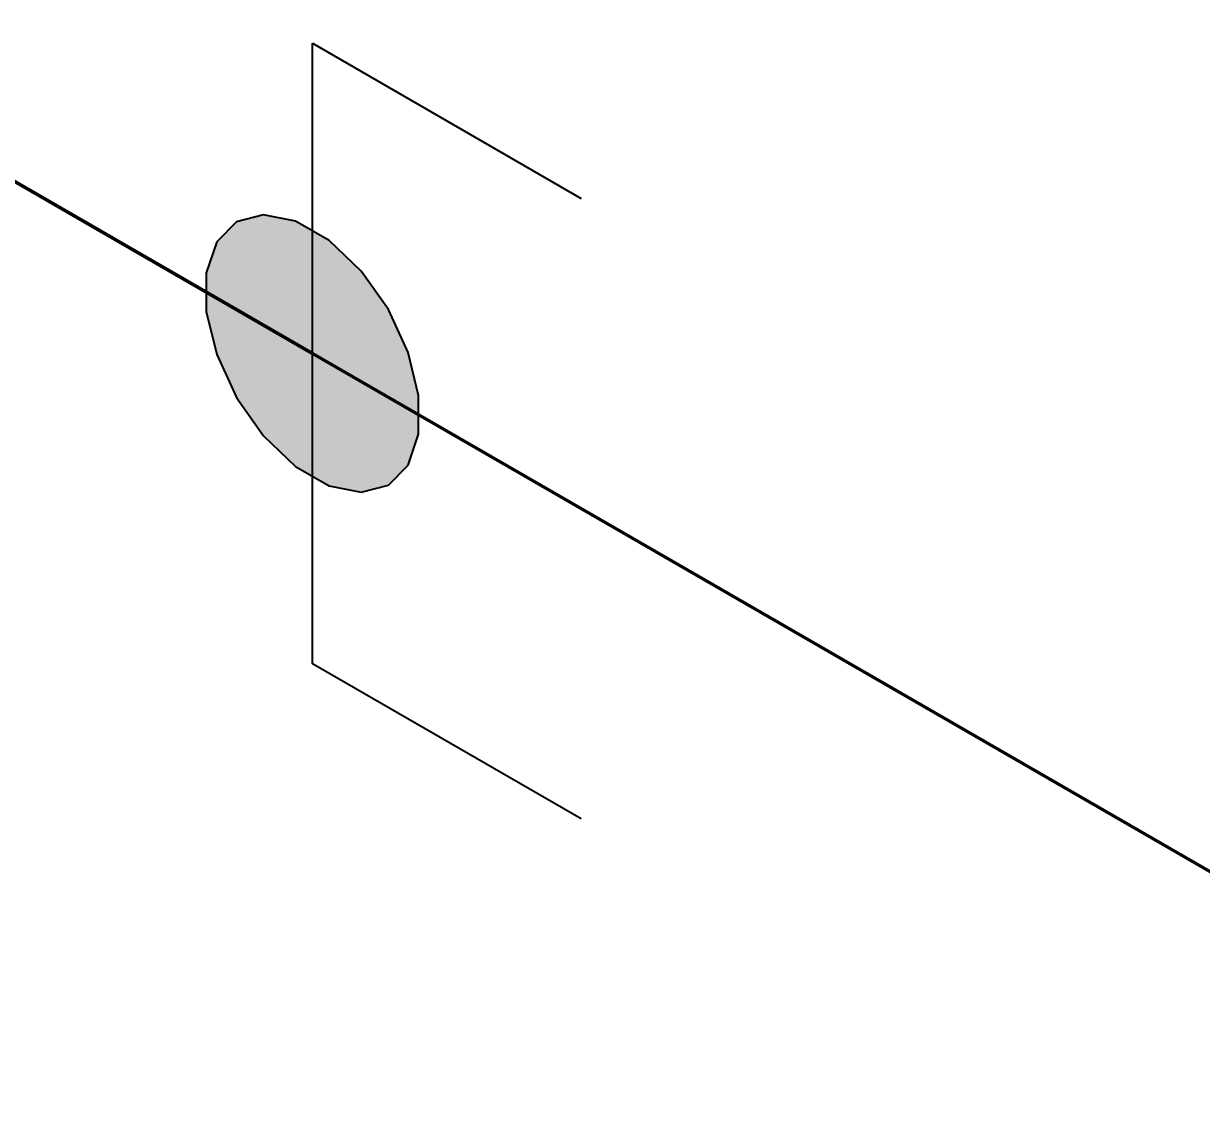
# Model space of a CAD drawing. Header units: millimetres. Extents: x 0 to 594, y 0 to 420.
# Drawn here: x 231.2 to 237.01, y 299.74 to 305.13 of the extents above; entities that cross this region are included whole.
import ezdxf

# ---------------------------------------------------------------- set-up
doc = ezdxf.new("R2010")
doc.units = ezdxf.units.MM
doc.header["$LTSCALE"] = 0.25
doc.layers.add('용접', color=1, linetype='Continuous')
doc.layers.add('치수', color=1, linetype='Continuous')
doc.layers.add('파이프 작은 보어', color=30, linetype='Continuous', lineweight=50)
doc.styles.add('AdskIsoMetric', font='arial.ttf', dxfattribs={"width": 0.8, "height": 2.5})
doc.styles.add('AdskIsoMetric-30', font='arial.ttf', dxfattribs={"width": 0.8, "height": 2.5})
doc.styles.add('AdskIsoMetric30', font='arial.ttf', dxfattribs={"width": 0.8, "oblique": 30, "height": 2.5})
doc.dimstyles.new('AdskIsoMetric', dxfattribs={"dimtxt": 2.5, "dimasz": 2.5, "dimexe": 1, "dimexo": 2, "dimgap": 0.8, "dimtad": 1, "dimdec": 0, "dimrnd": 1, "dimzin": 0, "dimdsep": 46, "dimtxsty": 'AdskIsoMetric', "dimcen": 0, "dimclrt": 7, "dimadec": 0, "dimazin": 0, "dimtfac": 1, "dimtdec": 0, "dimtmove": 1, "dimatfit": 3, "dimfxl": 0, "dimfrac": 2, "dimtolj": 1, "dimtzin": 0, "dimarcsym": 0})

# ---------------------------------------------------------------- blocks, each defined once
blk = doc.blocks.new('*D73')
at = {"layer": 'Defpoints', "color": 0}
for p in [(255.3813, 290.357), (227.318, 289.1546), (227.318, 274.1546)]:
    blk.add_point(p, dxfattribs=at)
at = {"layer": '치수', "color": 0, "lineweight": -2}
for p, q in [((255.3813, 292.6664), (255.3813, 306.5117)), ((253.2162, 304.107), (229.4831, 290.4046)), ((227.318, 276.464), (227.318, 290.3093))]:
    blk.add_line(p, q, dxfattribs=at)
at = {"layer": '치수', "color": 0}
for points in [[(253.0079, 304.4678), (253.4245, 303.7461), (255.3813, 305.357)], [(229.2748, 290.7655), (229.6914, 290.0438), (227.318, 289.1546)]]:
    blk.add_solid(points, dxfattribs=at)
at = {"layer": '치수', "color": 7, "insert": (244.8692, 301.9047), "char_height": 2.5, "attachment_point": 5, "rotation": 30, "style": 'AdskIsoMetric30'}
blk.add_mtext('\\A1;4792', dxfattribs=at)
blk = doc.blocks.new('*D74')
at = {"layer": 'Defpoints', "color": 0}
for p in [(227.318, 306.5593), (255.3813, 305.357), (255.3813, 290.357)]:
    blk.add_point(p, dxfattribs=at)
at = {"layer": '치수', "color": 0, "lineweight": -2}
for p, q in [((227.318, 308.8687), (227.318, 322.714)), ((229.4831, 320.3093), (253.2162, 306.607)), ((255.3813, 292.6664), (255.3813, 306.5117))]:
    blk.add_line(p, q, dxfattribs=at)
at = {"layer": '치수', "color": 0}
for points in [[(229.6914, 320.6702), (229.2748, 319.9485), (227.318, 321.5593)], [(253.4245, 306.9678), (253.0079, 306.2461), (255.3813, 305.357)]]:
    blk.add_solid(points, dxfattribs=at)
at = {"layer": '치수', "color": 7, "insert": (237.3902, 318.362), "char_height": 2.5, "attachment_point": 5, "rotation": 330, "style": 'AdskIsoMetric-30'}
blk.add_mtext('\\A1;3678', dxfattribs=at)
blk = doc.blocks.new('엘보우-17-Iso2DSkew90')
at = {"color": 0, "linetype": 'ByBlock', "lineweight": -2, "extrusion": (0, 0.816497, 0.57735)}
for p, q in [((5.3033, 3.0619), (0.0001, 0)), ((0.0001, 0), (5.3033, -3.0619)), ((0.0001, 0), (0.0001, 0))]:
    blk.add_line(p, q, dxfattribs=at)
blk = doc.blocks.new('SocketWeld-2-IsoRight')
blk.add_hatch(color=256).paths.add_polyline_path([(0.00553, -0.04352), (0.00575, -0.04356), (0.00596, -0.0436), (0.00617, -0.04365), (0.00639, -0.04369), (0.0066, -0.04373), (0.00682, -0.04378), (0.00703, -0.04382), (0.00725, -0.04386), (0.00746, -0.04391), (0.00768, -0.04395), (0.00789, -0.04399), (0.00811, -0.04404), (0.00832, -0.04408), (0.00854, -0.04412), (0.00875, -0.04417), (0.00897, -0.04421), (0.00918, -0.04425), (0.0094, -0.0443), (0.00961, -0.04434), (0.00982, -0.04438), (0.01004, -0.04443), (0.01025, -0.04447), (0.01047, -0.04451), (0.01068, -0.04456), (0.0109, -0.0446), (0.01111, -0.04464), (0.01133, -0.04469), (0.01154, -0.04473), (0.01176, -0.04477), (0.01197, -0.04482), (0.01219, -0.04486), (0.0124, -0.0449), (0.01262, -0.04495), (0.01283, -0.04499), (0.01305, -0.04503), (0.01326, -0.04508), (0.01347, -0.04512), (0.01369, -0.04516), (0.0139, -0.04521), (0.01412, -0.04525), (0.01433, -0.04529), (0.01455, -0.04534), (0.01476, -0.04538), (0.01498, -0.04543), (0.01519, -0.04547), (0.01541, -0.04551), (0.01562, -0.04556), (0.01584, -0.0456), (0.01605, -0.04564), (0.01605, -0.04564), (0.01623, -0.04559), (0.01642, -0.04555), (0.0166, -0.0455), (0.01678, -0.04545), (0.01696, -0.0454), (0.01715, -0.04536), (0.01733, -0.04531), (0.01751, -0.04526), (0.01769, -0.04521), (0.01788, -0.04516), (0.01806, -0.04512), (0.01824, -0.04507), (0.01843, -0.04502), (0.01861, -0.04497), (0.01879, -0.04493), (0.01897, -0.04488), (0.01916, -0.04483), (0.01934, -0.04478), (0.01952, -0.04473), (0.0197, -0.04469), (0.01989, -0.04464), (0.02007, -0.04459), (0.02025, -0.04454), (0.02043, -0.0445), (0.02062, -0.04445), (0.0208, -0.0444), (0.02098, -0.04435), (0.02116, -0.0443), (0.02135, -0.04426), (0.02153, -0.04421), (0.02171, -0.04416), (0.0219, -0.04411), (0.02208, -0.04407), (0.02226, -0.04402), (0.02244, -0.04397), (0.02263, -0.04392), (0.02281, -0.04387), (0.02299, -0.04383), (0.02317, -0.04378), (0.02336, -0.04373), (0.02354, -0.04368), (0.02372, -0.04364), (0.0239, -0.04359), (0.02409, -0.04354), (0.02427, -0.04349), (0.02445, -0.04344), (0.02463, -0.0434), (0.02482, -0.04335), (0.025, -0.0433), (0.025, -0.0433), (0.02513, -0.04317), (0.02527, -0.04303), (0.0254, -0.0429), (0.02553, -0.04276), (0.02566, -0.04263), (0.0258, -0.0425), (0.02593, -0.04236), (0.02606, -0.04223), (0.02619, -0.04209), (0.02633, -0.04196), (0.02646, -0.04182), (0.02659, -0.04169), (0.02672, -0.04156), (0.02686, -0.04142), (0.02699, -0.04129), (0.02712, -0.04115), (0.02726, -0.04102), (0.02739, -0.04088), (0.02752, -0.04075), (0.02765, -0.04062), (0.02779, -0.04048), (0.02792, -0.04035), (0.02805, -0.04021), (0.02818, -0.04008), (0.02832, -0.03994), (0.02845, -0.03981), (0.02858, -0.03968), (0.02872, -0.03954), (0.02885, -0.03941), (0.02898, -0.03927), (0.02911, -0.03914), (0.02925, -0.039), (0.02938, -0.03887), (0.02951, -0.03874), (0.02964, -0.0386), (0.02978, -0.03847), (0.02991, -0.03833), (0.03004, -0.0382), (0.03017, -0.03806), (0.03031, -0.03793), (0.03044, -0.0378), (0.03057, -0.03766), (0.03071, -0.03753), (0.03084, -0.03739), (0.03097, -0.03726), (0.0311, -0.03712), (0.03124, -0.03699), (0.03137, -0.03686), (0.0315, -0.03672), (0.0315, -0.03672), (0.03157, -0.03651), (0.03164, -0.03631), (0.03171, -0.0361), (0.03178, -0.03589), (0.03185, -0.03568), (0.03192, -0.03548), (0.03199, -0.03527), (0.03206, -0.03506), (0.03213, -0.03485), (0.0322, -0.03465), (0.03227, -0.03444), (0.03234, -0.03423), (0.03241, -0.03402), (0.03248, -0.03381), (0.03255, -0.03361), (0.03262, -0.0334), (0.03269, -0.03319), (0.03276, -0.03298), (0.03283, -0.03278), (0.0329, -0.03257), (0.03297, -0.03236), (0.03304, -0.03215), (0.03311, -0.03195), (0.03318, -0.03174), (0.03325, -0.03153), (0.03332, -0.03132), (0.03339, -0.03112), (0.03346, -0.03091), (0.03352, -0.0307), (0.03359, -0.03049), (0.03366, -0.03028), (0.03373, -0.03008), (0.0338, -0.02987), (0.03387, -0.02966), (0.03394, -0.02945), (0.03401, -0.02925), (0.03408, -0.02904), (0.03415, -0.02883), (0.03422, -0.02862), (0.03429, -0.02842), (0.03436, -0.02821), (0.03443, -0.028), (0.0345, -0.02779), (0.03457, -0.02759), (0.03464, -0.02738), (0.03471, -0.02717), (0.03478, -0.02696), (0.03485, -0.02676), (0.03492, -0.02655), (0.03492, -0.02655), (0.03492, -0.02629), (0.03492, -0.02603), (0.03492, -0.02577), (0.03492, -0.0255), (0.03492, -0.02524), (0.03492, -0.02498), (0.03492, -0.02472), (0.03492, -0.02446), (0.03492, -0.0242), (0.03492, -0.02394), (0.03492, -0.02368), (0.03492, -0.02342), (0.03492, -0.02316), (0.03492, -0.0229), (0.03492, -0.02264), (0.03492, -0.02238), (0.03492, -0.02212), (0.03492, -0.02186), (0.03492, -0.02159), (0.03492, -0.02133), (0.03492, -0.02107), (0.03492, -0.02081), (0.03492, -0.02055), (0.03492, -0.02029), (0.03492, -0.02003), (0.03492, -0.01977), (0.03492, -0.01951), (0.03492, -0.01925), (0.03492, -0.01899), (0.03492, -0.01873), (0.03492, -0.01847), (0.03492, -0.01821), (0.03492, -0.01795), (0.03492, -0.01768), (0.03492, -0.01742), (0.03492, -0.01716), (0.03492, -0.0169), (0.03492, -0.01664), (0.03492, -0.01638), (0.03492, -0.01612), (0.03492, -0.01586), (0.03492, -0.0156), (0.03492, -0.01534), (0.03492, -0.01508), (0.03492, -0.01482), (0.03492, -0.01456), (0.03492, -0.0143), (0.03492, -0.01404), (0.03492, -0.01377), (0.03492, -0.01377), (0.03485, -0.01349), (0.03478, -0.0132), (0.03471, -0.01291), (0.03464, -0.01262), (0.03457, -0.01233), (0.0345, -0.01205), (0.03443, -0.01176), (0.03436, -0.01147), (0.03429, -0.01118), (0.03422, -0.01089), (0.03415, -0.0106), (0.03408, -0.01032), (0.03401, -0.01003), (0.03394, -0.00974), (0.03387, -0.00945), (0.0338, -0.00916), (0.03373, -0.00888), (0.03366, -0.00859), (0.03359, -0.0083), (0.03352, -0.00801), (0.03346, -0.00772), (0.03339, -0.00743), (0.03332, -0.00715), (0.03325, -0.00686), (0.03318, -0.00657), (0.03311, -0.00628), (0.03304, -0.00599), (0.03297, -0.00571), (0.0329, -0.00542), (0.03283, -0.00513), (0.03276, -0.00484), (0.03269, -0.00455), (0.03262, -0.00426), (0.03255, -0.00398), (0.03248, -0.00369), (0.03241, -0.0034), (0.03234, -0.00311), (0.03227, -0.00282), (0.0322, -0.00254), (0.03213, -0.00225), (0.03206, -0.00196), (0.03199, -0.00167), (0.03192, -0.00138), (0.03185, -0.00109), (0.03178, -0.00081), (0.03171, -0.00052), (0.03164, -0.00023), (0.03157, 0.00006), (0.0315, 0.00035), (0.0315, 0.00035), (0.03137, 0.00063), (0.03124, 0.00092), (0.0311, 0.00121), (0.03097, 0.0015), (0.03084, 0.00178), (0.03071, 0.00207), (0.03057, 0.00236), (0.03044, 0.00265), (0.03031, 0.00293), (0.03017, 0.00322), (0.03004, 0.00351), (0.02991, 0.0038), (0.02978, 0.00408), (0.02964, 0.00437), (0.02951, 0.00466), (0.02938, 0.00495), (0.02925, 0.00523), (0.02911, 0.00552), (0.02898, 0.00581), (0.02885, 0.0061), (0.02872, 0.00638), (0.02858, 0.00667), (0.02845, 0.00696), (0.02832, 0.00725), (0.02818, 0.00753), (0.02805, 0.00782), (0.02792, 0.00811), (0.02779, 0.0084), (0.02765, 0.00868), (0.02752, 0.00897), (0.02739, 0.00926), (0.02726, 0.00955), (0.02712, 0.00983), (0.02699, 0.01012), (0.02686, 0.01041), (0.02672, 0.0107), (0.02659, 0.01098), (0.02646, 0.01127), (0.02633, 0.01156), (0.02619, 0.01185), (0.02606, 0.01213), (0.02593, 0.01242), (0.0258, 0.01271), (0.02566, 0.013), (0.02553, 0.01328), (0.0254, 0.01357), (0.02527, 0.01386), (0.02513, 0.01415), (0.025, 0.01443), (0.025, 0.01443), (0.02482, 0.01469), (0.02463, 0.01495), (0.02445, 0.01521), (0.02427, 0.01547), (0.02409, 0.01573), (0.0239, 0.01599), (0.02372, 0.01624), (0.02354, 0.0165), (0.02336, 0.01676), (0.02317, 0.01702), (0.02299, 0.01728), (0.02281, 0.01754), (0.02263, 0.0178), (0.02244, 0.01806), (0.02226, 0.01831), (0.02208, 0.01857), (0.0219, 0.01883), (0.02171, 0.01909), (0.02153, 0.01935), (0.02135, 0.01961), (0.02116, 0.01987), (0.02098, 0.02012), (0.0208, 0.02038), (0.02062, 0.02064), (0.02043, 0.0209), (0.02025, 0.02116), (0.02007, 0.02142), (0.01989, 0.02168), (0.0197, 0.02193), (0.01952, 0.02219), (0.01934, 0.02245), (0.01916, 0.02271), (0.01897, 0.02297), (0.01879, 0.02323), (0.01861, 0.02349), (0.01843, 0.02375), (0.01824, 0.024), (0.01806, 0.02426), (0.01788, 0.02452), (0.01769, 0.02478), (0.01751, 0.02504), (0.01733, 0.0253), (0.01715, 0.02556), (0.01696, 0.02581), (0.01678, 0.02607), (0.0166, 0.02633), (0.01642, 0.02659), (0.01623, 0.02685), (0.01605, 0.02711), (0.01605, 0.02711), (0.01584, 0.02731), (0.01562, 0.02752), (0.01541, 0.02772), (0.01519, 0.02793), (0.01498, 0.02813), (0.01476, 0.02834), (0.01455, 0.02854), (0.01433, 0.02874), (0.01412, 0.02895), (0.0139, 0.02915), (0.01369, 0.02936), (0.01347, 0.02956), (0.01326, 0.02977), (0.01305, 0.02997), (0.01283, 0.03018), (0.01262, 0.03038), (0.0124, 0.03058), (0.01219, 0.03079), (0.01197, 0.03099), (0.01176, 0.0312), (0.01154, 0.0314), (0.01133, 0.03161), (0.01111, 0.03181), (0.0109, 0.03202), (0.01068, 0.03222), (0.01047, 0.03243), (0.01025, 0.03263), (0.01004, 0.03283), (0.00982, 0.03304), (0.00961, 0.03324), (0.0094, 0.03345), (0.00918, 0.03365), (0.00897, 0.03386), (0.00875, 0.03406), (0.00854, 0.03427), (0.00832, 0.03447), (0.00811, 0.03467), (0.00789, 0.03488), (0.00768, 0.03508), (0.00746, 0.03529), (0.00725, 0.03549), (0.00703, 0.0357), (0.00682, 0.0359), (0.0066, 0.03611), (0.00639, 0.03631), (0.00617, 0.03652), (0.00596, 0.03672), (0.00575, 0.03692), (0.00553, 0.03713), (0.00553, 0.03713), (0.00531, 0.03726), (0.00508, 0.03739), (0.00485, 0.03752), (0.00463, 0.03765), (0.0044, 0.03778), (0.00418, 0.03791), (0.00395, 0.03804), (0.00372, 0.03817), (0.0035, 0.0383), (0.00327, 0.03843), (0.00305, 0.03856), (0.00282, 0.03869), (0.0026, 0.03882), (0.00237, 0.03895), (0.00214, 0.03908), (0.00192, 0.03921), (0.00169, 0.03934), (0.00147, 0.03948), (0.00124, 0.03961), (0.00102, 0.03974), (0.00079, 0.03987), (0.00056, 0.04), (0.00034, 0.04013), (0.00011, 0.04026), (-0.00011, 0.04039), (-0.00034, 0.04052), (-0.00056, 0.04065), (-0.00079, 0.04078), (-0.00102, 0.04091), (-0.00124, 0.04104), (-0.00147, 0.04117), (-0.00169, 0.0413), (-0.00192, 0.04143), (-0.00214, 0.04156), (-0.00237, 0.04169), (-0.0026, 0.04182), (-0.00282, 0.04195), (-0.00305, 0.04208), (-0.00327, 0.04221), (-0.0035, 0.04234), (-0.00372, 0.04247), (-0.00395, 0.0426), (-0.00418, 0.04273), (-0.0044, 0.04286), (-0.00463, 0.04299), (-0.00485, 0.04312), (-0.00508, 0.04325), (-0.00531, 0.04339), (-0.00553, 0.04352), (-0.00553, 0.04352), (-0.00575, 0.04356), (-0.00596, 0.0436), (-0.00617, 0.04365), (-0.00639, 0.04369), (-0.0066, 0.04373), (-0.00682, 0.04378), (-0.00703, 0.04382), (-0.00725, 0.04386), (-0.00746, 0.04391), (-0.00768, 0.04395), (-0.00789, 0.04399), (-0.00811, 0.04404), (-0.00832, 0.04408), (-0.00854, 0.04412), (-0.00875, 0.04417), (-0.00897, 0.04421), (-0.00918, 0.04425), (-0.0094, 0.0443), (-0.00961, 0.04434), (-0.00982, 0.04438), (-0.01004, 0.04443), (-0.01025, 0.04447), (-0.01047, 0.04451), (-0.01068, 0.04456), (-0.0109, 0.0446), (-0.01111, 0.04464), (-0.01133, 0.04469), (-0.01154, 0.04473), (-0.01176, 0.04477), (-0.01197, 0.04482), (-0.01219, 0.04486), (-0.0124, 0.0449), (-0.01262, 0.04495), (-0.01283, 0.04499), (-0.01305, 0.04503), (-0.01326, 0.04508), (-0.01347, 0.04512), (-0.01369, 0.04516), (-0.0139, 0.04521), (-0.01412, 0.04525), (-0.01433, 0.04529), (-0.01455, 0.04534), (-0.01476, 0.04538), (-0.01498, 0.04543), (-0.01519, 0.04547), (-0.01541, 0.04551), (-0.01562, 0.04556), (-0.01584, 0.0456), (-0.01605, 0.04564), (-0.01605, 0.04564), (-0.01623, 0.04559), (-0.01642, 0.04555), (-0.0166, 0.0455), (-0.01678, 0.04545), (-0.01696, 0.0454), (-0.01715, 0.04536), (-0.01733, 0.04531), (-0.01751, 0.04526), (-0.01769, 0.04521), (-0.01788, 0.04516), (-0.01806, 0.04512), (-0.01824, 0.04507), (-0.01843, 0.04502), (-0.01861, 0.04497), (-0.01879, 0.04493), (-0.01897, 0.04488), (-0.01916, 0.04483), (-0.01934, 0.04478), (-0.01952, 0.04473), (-0.0197, 0.04469), (-0.01989, 0.04464), (-0.02007, 0.04459), (-0.02025, 0.04454), (-0.02043, 0.0445), (-0.02062, 0.04445), (-0.0208, 0.0444), (-0.02098, 0.04435), (-0.02116, 0.0443), (-0.02135, 0.04426), (-0.02153, 0.04421), (-0.02171, 0.04416), (-0.0219, 0.04411), (-0.02208, 0.04407), (-0.02226, 0.04402), (-0.02244, 0.04397), (-0.02263, 0.04392), (-0.02281, 0.04387), (-0.02299, 0.04383), (-0.02317, 0.04378), (-0.02336, 0.04373), (-0.02354, 0.04368), (-0.02372, 0.04364), (-0.0239, 0.04359), (-0.02409, 0.04354), (-0.02427, 0.04349), (-0.02445, 0.04344), (-0.02463, 0.0434), (-0.02482, 0.04335), (-0.025, 0.0433), (-0.025, 0.0433), (-0.02513, 0.04317), (-0.02527, 0.04303), (-0.0254, 0.0429), (-0.02553, 0.04276), (-0.02566, 0.04263), (-0.0258, 0.0425), (-0.02593, 0.04236), (-0.02606, 0.04223), (-0.02619, 0.04209), (-0.02633, 0.04196), (-0.02646, 0.04182), (-0.02659, 0.04169), (-0.02672, 0.04156), (-0.02686, 0.04142), (-0.02699, 0.04129), (-0.02712, 0.04115), (-0.02726, 0.04102), (-0.02739, 0.04088), (-0.02752, 0.04075), (-0.02765, 0.04062), (-0.02779, 0.04048), (-0.02792, 0.04035), (-0.02805, 0.04021), (-0.02818, 0.04008), (-0.02832, 0.03994), (-0.02845, 0.03981), (-0.02858, 0.03968), (-0.02872, 0.03954), (-0.02885, 0.03941), (-0.02898, 0.03927), (-0.02911, 0.03914), (-0.02925, 0.039), (-0.02938, 0.03887), (-0.02951, 0.03874), (-0.02964, 0.0386), (-0.02978, 0.03847), (-0.02991, 0.03833), (-0.03004, 0.0382), (-0.03017, 0.03806), (-0.03031, 0.03793), (-0.03044, 0.0378), (-0.03057, 0.03766), (-0.03071, 0.03753), (-0.03084, 0.03739), (-0.03097, 0.03726), (-0.0311, 0.03712), (-0.03124, 0.03699), (-0.03137, 0.03686), (-0.0315, 0.03672), (-0.0315, 0.03672), (-0.03157, 0.03651), (-0.03164, 0.03631), (-0.03171, 0.0361), (-0.03178, 0.03589), (-0.03185, 0.03568), (-0.03192, 0.03548), (-0.03199, 0.03527), (-0.03206, 0.03506), (-0.03213, 0.03485), (-0.0322, 0.03465), (-0.03227, 0.03444), (-0.03234, 0.03423), (-0.03241, 0.03402), (-0.03248, 0.03381), (-0.03255, 0.03361), (-0.03262, 0.0334), (-0.03269, 0.03319), (-0.03276, 0.03298), (-0.03283, 0.03278), (-0.0329, 0.03257), (-0.03297, 0.03236), (-0.03304, 0.03215), (-0.03311, 0.03195), (-0.03318, 0.03174), (-0.03325, 0.03153), (-0.03332, 0.03132), (-0.03339, 0.03112), (-0.03346, 0.03091), (-0.03352, 0.0307), (-0.03359, 0.03049), (-0.03366, 0.03028), (-0.03373, 0.03008), (-0.0338, 0.02987), (-0.03387, 0.02966), (-0.03394, 0.02945), (-0.03401, 0.02925), (-0.03408, 0.02904), (-0.03415, 0.02883), (-0.03422, 0.02862), (-0.03429, 0.02842), (-0.03436, 0.02821), (-0.03443, 0.028), (-0.0345, 0.02779), (-0.03457, 0.02759), (-0.03464, 0.02738), (-0.03471, 0.02717), (-0.03478, 0.02696), (-0.03485, 0.02676), (-0.03492, 0.02655), (-0.03492, 0.02655), (-0.03492, 0.02629), (-0.03492, 0.02603), (-0.03492, 0.02577), (-0.03492, 0.0255), (-0.03492, 0.02524), (-0.03492, 0.02498), (-0.03492, 0.02472), (-0.03492, 0.02446), (-0.03492, 0.0242), (-0.03492, 0.02394), (-0.03492, 0.02368), (-0.03492, 0.02342), (-0.03492, 0.02316), (-0.03492, 0.0229), (-0.03492, 0.02264), (-0.03492, 0.02238), (-0.03492, 0.02212), (-0.03492, 0.02186), (-0.03492, 0.02159), (-0.03492, 0.02133), (-0.03492, 0.02107), (-0.03492, 0.02081), (-0.03492, 0.02055), (-0.03492, 0.02029), (-0.03492, 0.02003), (-0.03492, 0.01977), (-0.03492, 0.01951), (-0.03492, 0.01925), (-0.03492, 0.01899), (-0.03492, 0.01873), (-0.03492, 0.01847), (-0.03492, 0.01821), (-0.03492, 0.01795), (-0.03492, 0.01768), (-0.03492, 0.01742), (-0.03492, 0.01716), (-0.03492, 0.0169), (-0.03492, 0.01664), (-0.03492, 0.01638), (-0.03492, 0.01612), (-0.03492, 0.01586), (-0.03492, 0.0156), (-0.03492, 0.01534), (-0.03492, 0.01508), (-0.03492, 0.01482), (-0.03492, 0.01456), (-0.03492, 0.0143), (-0.03492, 0.01404), (-0.03492, 0.01377), (-0.03492, 0.01377), (-0.03485, 0.01349), (-0.03478, 0.0132), (-0.03471, 0.01291), (-0.03464, 0.01262), (-0.03457, 0.01233), (-0.0345, 0.01205), (-0.03443, 0.01176), (-0.03436, 0.01147), (-0.03429, 0.01118), (-0.03422, 0.01089), (-0.03415, 0.0106), (-0.03408, 0.01032), (-0.03401, 0.01003), (-0.03394, 0.00974), (-0.03387, 0.00945), (-0.0338, 0.00916), (-0.03373, 0.00888), (-0.03366, 0.00859), (-0.03359, 0.0083), (-0.03352, 0.00801), (-0.03346, 0.00772), (-0.03339, 0.00743), (-0.03332, 0.00715), (-0.03325, 0.00686), (-0.03318, 0.00657), (-0.03311, 0.00628), (-0.03304, 0.00599), (-0.03297, 0.00571), (-0.0329, 0.00542), (-0.03283, 0.00513), (-0.03276, 0.00484), (-0.03269, 0.00455), (-0.03262, 0.00426), (-0.03255, 0.00398), (-0.03248, 0.00369), (-0.03241, 0.0034), (-0.03234, 0.00311), (-0.03227, 0.00282), (-0.0322, 0.00254), (-0.03213, 0.00225), (-0.03206, 0.00196), (-0.03199, 0.00167), (-0.03192, 0.00138), (-0.03185, 0.00109), (-0.03178, 0.00081), (-0.03171, 0.00052), (-0.03164, 0.00023), (-0.03157, -0.00006), (-0.0315, -0.00035), (-0.0315, -0.00035), (-0.03137, -0.00063), (-0.03124, -0.00092), (-0.0311, -0.00121), (-0.03097, -0.0015), (-0.03084, -0.00178), (-0.03071, -0.00207), (-0.03057, -0.00236), (-0.03044, -0.00265), (-0.03031, -0.00293), (-0.03017, -0.00322), (-0.03004, -0.00351), (-0.02991, -0.0038), (-0.02978, -0.00408), (-0.02964, -0.00437), (-0.02951, -0.00466), (-0.02938, -0.00495), (-0.02925, -0.00523), (-0.02911, -0.00552), (-0.02898, -0.00581), (-0.02885, -0.0061), (-0.02872, -0.00638), (-0.02858, -0.00667), (-0.02845, -0.00696), (-0.02832, -0.00725), (-0.02818, -0.00753), (-0.02805, -0.00782), (-0.02792, -0.00811), (-0.02779, -0.0084), (-0.02765, -0.00868), (-0.02752, -0.00897), (-0.02739, -0.00926), (-0.02726, -0.00955), (-0.02712, -0.00983), (-0.02699, -0.01012), (-0.02686, -0.01041), (-0.02672, -0.0107), (-0.02659, -0.01098), (-0.02646, -0.01127), (-0.02633, -0.01156), (-0.02619, -0.01185), (-0.02606, -0.01213), (-0.02593, -0.01242), (-0.0258, -0.01271), (-0.02566, -0.013), (-0.02553, -0.01328), (-0.0254, -0.01357), (-0.02527, -0.01386), (-0.02513, -0.01415), (-0.025, -0.01443), (-0.025, -0.01443), (-0.02482, -0.01469), (-0.02463, -0.01495), (-0.02445, -0.01521), (-0.02427, -0.01547), (-0.02409, -0.01573), (-0.0239, -0.01599), (-0.02372, -0.01624), (-0.02354, -0.0165), (-0.02336, -0.01676), (-0.02317, -0.01702), (-0.02299, -0.01728), (-0.02281, -0.01754), (-0.02263, -0.0178), (-0.02244, -0.01806), (-0.02226, -0.01831), (-0.02208, -0.01857), (-0.0219, -0.01883), (-0.02171, -0.01909), (-0.02153, -0.01935), (-0.02135, -0.01961), (-0.02116, -0.01987), (-0.02098, -0.02012), (-0.0208, -0.02038), (-0.02062, -0.02064), (-0.02043, -0.0209), (-0.02025, -0.02116), (-0.02007, -0.02142), (-0.01989, -0.02168), (-0.0197, -0.02193), (-0.01952, -0.02219), (-0.01934, -0.02245), (-0.01916, -0.02271), (-0.01897, -0.02297), (-0.01879, -0.02323), (-0.01861, -0.02349), (-0.01843, -0.02375), (-0.01824, -0.024), (-0.01806, -0.02426), (-0.01788, -0.02452), (-0.01769, -0.02478), (-0.01751, -0.02504), (-0.01733, -0.0253), (-0.01715, -0.02556), (-0.01696, -0.02581), (-0.01678, -0.02607), (-0.0166, -0.02633), (-0.01642, -0.02659), (-0.01623, -0.02685), (-0.01605, -0.02711), (-0.01605, -0.02711), (-0.01584, -0.02731), (-0.01562, -0.02752), (-0.01541, -0.02772), (-0.01519, -0.02793), (-0.01498, -0.02813), (-0.01476, -0.02834), (-0.01455, -0.02854), (-0.01433, -0.02874), (-0.01412, -0.02895), (-0.0139, -0.02915), (-0.01369, -0.02936), (-0.01347, -0.02956), (-0.01326, -0.02977), (-0.01305, -0.02997), (-0.01283, -0.03018), (-0.01262, -0.03038), (-0.0124, -0.03058), (-0.01219, -0.03079), (-0.01197, -0.03099), (-0.01176, -0.0312), (-0.01154, -0.0314), (-0.01133, -0.03161), (-0.01111, -0.03181), (-0.0109, -0.03202), (-0.01068, -0.03222), (-0.01047, -0.03243), (-0.01025, -0.03263), (-0.01004, -0.03283), (-0.00982, -0.03304), (-0.00961, -0.03324), (-0.0094, -0.03345), (-0.00918, -0.03365), (-0.00897, -0.03386), (-0.00875, -0.03406), (-0.00854, -0.03427), (-0.00832, -0.03447), (-0.00811, -0.03467), (-0.00789, -0.03488), (-0.00768, -0.03508), (-0.00746, -0.03529), (-0.00725, -0.03549), (-0.00703, -0.0357), (-0.00682, -0.0359), (-0.0066, -0.03611), (-0.00639, -0.03631), (-0.00617, -0.03652), (-0.00596, -0.03672), (-0.00575, -0.03692), (-0.00553, -0.03713), (-0.00553, -0.03713), (-0.00531, -0.03726), (-0.00508, -0.03739), (-0.00485, -0.03752), (-0.00463, -0.03765), (-0.0044, -0.03778), (-0.00418, -0.03791), (-0.00395, -0.03804), (-0.00372, -0.03817), (-0.0035, -0.0383), (-0.00327, -0.03843), (-0.00305, -0.03856), (-0.00282, -0.03869), (-0.0026, -0.03882), (-0.00237, -0.03895), (-0.00214, -0.03908), (-0.00192, -0.03921), (-0.00169, -0.03934), (-0.00147, -0.03948), (-0.00124, -0.03961), (-0.00102, -0.03974), (-0.00079, -0.03987), (-0.00056, -0.04), (-0.00034, -0.04013), (-0.00011, -0.04026), (0.00011, -0.04039), (0.00034, -0.04052), (0.00056, -0.04065), (0.00079, -0.04078), (0.00102, -0.04091), (0.00124, -0.04104), (0.00147, -0.04117), (0.00169, -0.0413), (0.00192, -0.04143), (0.00214, -0.04156), (0.00237, -0.04169), (0.0026, -0.04182), (0.00282, -0.04195), (0.00305, -0.04208), (0.00327, -0.04221), (0.0035, -0.04234), (0.00372, -0.04247), (0.00395, -0.0426), (0.00418, -0.04273), (0.0044, -0.04286), (0.00463, -0.04299), (0.00485, -0.04312), (0.00508, -0.04325), (0.00531, -0.04339)], flags=0)
at = {"color": 0, "linetype": 'ByBlock', "lineweight": -2, "extrusion": (-0.707107, -0.408248, 0.57735)}
for p, q in [((-0.08839, 0.15309), (0, 0.10206)), ((0, 0.10206), (0, -0.10206)), ((-0.025, 0.0433), (-0.0315, 0.03672)), ((-0.01605, 0.04564), (-0.025, 0.0433)), ((-0.00553, 0.04352), (-0.01605, 0.04564)), ((0.00553, 0.03713), (-0.00553, 0.04352)), ((-0.0315, 0.03672), (-0.03492, 0.02655)), ((0.01605, 0.02711), (0.00553, 0.03713)), ((-0.03492, 0.02655), (-0.03492, 0.01377)), ((0.025, 0.01443), (0.01605, 0.02711)), ((-0.03492, 0.01377), (-0.0315, -0.00035)), ((0.0315, 0.00035), (0.025, 0.01443)), ((0.03492, -0.01377), (0.0315, 0.00035)), ((-0.0315, -0.00035), (-0.025, -0.01443)), ((-0.025, -0.01443), (-0.01605, -0.02711)), ((0.03492, -0.02655), (0.03492, -0.01377)), ((-0.01605, -0.02711), (-0.00553, -0.03713)), ((0.0315, -0.03672), (0.03492, -0.02655)), ((-0.00553, -0.03713), (0.00553, -0.04352)), ((0.025, -0.0433), (0.0315, -0.03672)), ((0.00553, -0.04352), (0.01605, -0.04564)), ((0.01605, -0.04564), (0.025, -0.0433)), ((0, -0.10206), (-0.08839, -0.05103))]:
    blk.add_line(p, q, dxfattribs=at)

msp = doc.modelspace()

# ---------------------------------------------------------------- linework, layer by layer
at = {"layer": '파이프 작은 보어'}
msp.add_lwpolyline([(232.6213, 303.4974), (250.078, 293.4188)], dxfattribs=at)

# ---------------------------------------------------------------- block references
at = {"layer": '용접', "xscale": 15, "yscale": 15, "zscale": 15, "rotation": 179.9999999361912}
msp.add_blockref('SocketWeld-2-IsoRight', (232.6213, 303.4974), dxfattribs=at)
at = {"layer": '파이프 작은 보어'}
msp.add_blockref('엘보우-17-Iso2DSkew90', (227.318, 306.5593), dxfattribs=at)

# ---------------------------------------------------------------- dimensions: what is measured, and where the dimension line sits
at = {"layer": '치수'}
for base, p1, p2, angle, text, override, picture, middle in [((255.3813, 305.357), (227.318, 306.5593), (255.3813, 290.357), 330, '3678', {"dimtad": 0, "dimlfac": 113.495712, "dimtxsty": 'AdskIsoMetric-30', "dimse1": 0, "dimse2": 0, "dimsd1": 0, "dimsd2": 0, "dimtmove": 1}, '*D74', (237.3902, 318.362)), ((227.318, 289.1546), (255.3813, 290.357), (227.318, 274.1546), 210, '4792', {"dimtad": 0, "dimlfac": 147.883874, "dimtxsty": 'AdskIsoMetric30', "dimse1": 0, "dimse2": 0, "dimsd1": 0, "dimsd2": 0, "dimtmove": 1}, '*D73', (244.8692, 301.9047))]:
    dim = msp.add_linear_dim(base=base, p1=p1, p2=p2, angle=angle, text=text, dimstyle='AdskIsoMetric', override=override, dxfattribs=at)
    dim.commit()
    dim.dimension.update_dxf_attribs({"geometry": picture, "text_midpoint": middle, "dimtype": 160})

doc.saveas('drawing.dxf')
